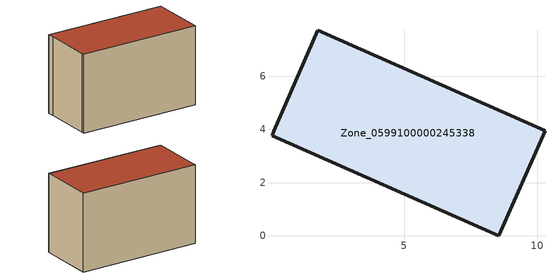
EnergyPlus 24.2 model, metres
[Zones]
Zone_0599100000245338
 floor ground (C_G): 0.04,3.76 0.1,3.92 1.56,7.29 1.76,7.73 10.3,3.96 8.56,0 z0
 wall outside (C_F): 0.1,3.92 0.04,3.76 8.56,0 10.3,3.96 1.76,7.73 1.56,7.29 0.1,3.92 z0:5.91
 roof outside (C_R): 1.56,7.29 0.1,3.92 0.04,3.76 8.56,0 10.3,3.96 1.76,7.73 z5.91
[BUILDING]
Pand.0599100000245338: North Axis=0; Terrain=City; Loads Convergence Tolerance Value=0.04; Temperature Convergence Tolerance Value=0.4; Solar Distribution=FullExterior; Maximum Number of Warmup Days=25; Minimum Number of Warmup Days=1
[Site:Location]
Rotterdam.The.Hague.AP_ZH_NLD Design_Conditions: Latitude=51.96; Longitude=4.45; Time Zone=1; Elevation=-4.5
[SITE:GROUNDTEMPERATURE:BUILDINGSURFACE]
18, 18, 18, 18, 18, 18, 18, 18, 18, 18, 18, 18
[MATERIAL] Thermal Absorptance=0.9; Solar Absorptance=0.7; Visible Absorptance=0.7
Name | Roughness | Thickness | Conductivity | Density | Specific Heat
G.TI.1946-1964 | MediumSmooth | 0.15 | 1 | 540 | 1210
F.TI.1946-1964 | Rough | 0.3 | 0.857143 | 1920 | 840
R.TI.1946-1964 | MediumRough | 0.2 | 0.277778 | 1500 | 1000
[CONSTRUCTION]
C_G: G.TI.1946-1964
C_F: F.TI.1946-1964
C_R: R.TI.1946-1964
[ZONE]
Zone_0599100000245338: Type=1; Multiplier=1; Ceiling Height=Autocalculate; Volume=Autocalculate; Floor Area=autocalculate; Part of Total Floor Area=Yes
[ZONEINFILTRATION:DESIGNFLOWRATE]
Infil_Zone_0599100000245338: Zone or ZoneList or Space or SpaceList=Zone_0599100000245338; Schedule=AlwaysOn; Design Flow Rate Calculation Method=Flow/Area; Flow Rate per Floor Area=0.003; Constant Term Coefficient=1; Temperature Term Coefficient=0; Velocity Term Coefficient=0; Velocity Squared Term Coefficient=0
[HVACTEMPLATE:ZONE:IDEALLOADSAIRSYSTEM]
Zone_0599100000245338: Maximum Heating Supply Air Temperature=50; Minimum Cooling Supply Air Temperature=13; Maximum Heating Supply Air Humidity Ratio=0.0156; Minimum Cooling Supply Air Humidity Ratio=0.0077; Heating Limit=NoLimit; Cooling Limit=NoLimit; Dehumidification Control Type=ConstantSensibleHeatRatio; Cooling Sensible Heat Ratio=0.7; Dehumidification Setpoint=60; Humidification Control Type=None; Humidification Setpoint=30; Outdoor Air Method=None; Outdoor Air Flow Rate per Person=0.00944; Outdoor Air Flow Rate per Zone Floor Area=0; Outdoor Air Flow Rate per Zone=0; Demand Controlled Ventilation Type=None; Outdoor Air Economizer Type=NoEconomizer; Heat Recovery Type=None; Sensible Heat Recovery Effectiveness=0.7; Latent Heat Recovery Effectiveness=0.65
[ZONECONTROL:THERMOSTAT]
ThermostatControl_Zone_0599100000245338: Zone or ZoneList=Zone_0599100000245338; Control Type Schedule=DualSetpointControlType; Control 1=Thermostat_Zone_0599100000245338; Temperature Difference Between Cutout And Setpoint=0
[THERMOSTATSETPOINT:DUALSETPOINT]
Thermostat_Zone_0599100000245338: Heating Setpoint Temperature Schedule=HeatingSetpoint_Zone_0599100000245338; Cooling Setpoint Temperature Schedule=CoolingSetpoint_Zone_0599100000245338
[SCHEDULE:COMPACT]
HeatingSetpoint_Zone_0599100000245338: Through: 12/31, For: AllDays, Until: 24:00, 21
CoolingSetpoint_Zone_0599100000245338: Through: 12/31, For: AllDays, Until: 24:00, 24
DualSetpointControlType: Through: 12/31, For: AllDays, Until: 24:00, 4
AlwaysOn: Through: 12/31, For: AllDays, Until: 24:00, 1
